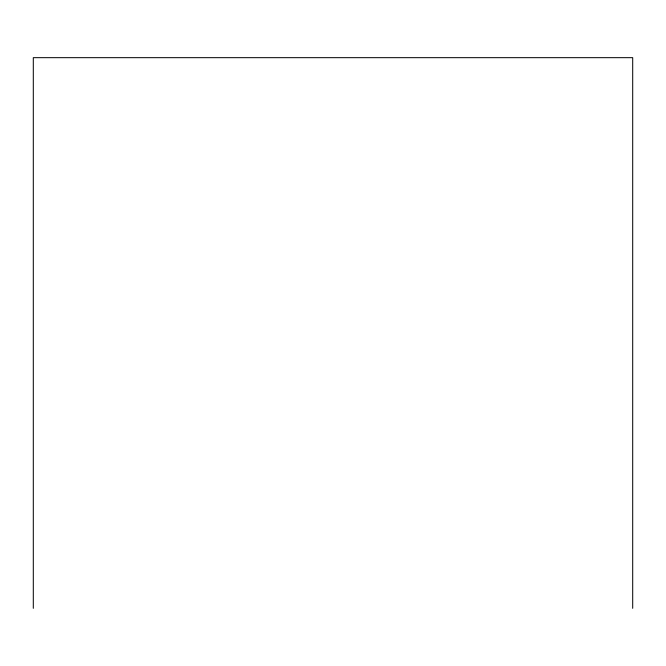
<?xml version="1.0" encoding="UTF-8"?>
<svg xmlns="http://www.w3.org/2000/svg" width="666" height="666" viewBox="0 0 666 666"><rect width="100%" height="100%" fill="white"/><g stroke="black" fill="none" stroke-linecap="round" stroke-linejoin="round"><path stroke-width="1" d="M632.7 608.333L632.7 57.667L33.3 57.667L33.3 608.333"/></g></svg>
